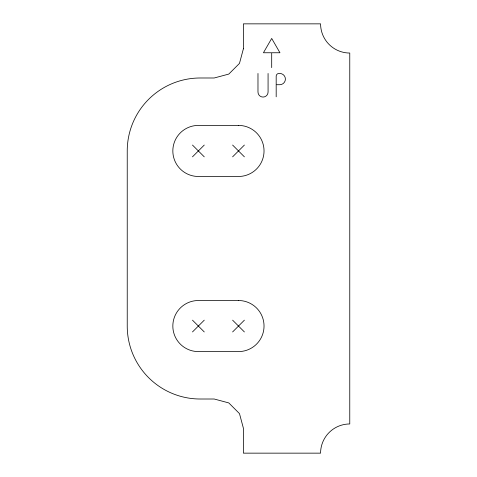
<?xml version="1.0" encoding="UTF-8"?>
<svg xmlns="http://www.w3.org/2000/svg" width="477" height="477" viewBox="0 0 477 477"><rect width="100%" height="100%" fill="white"/><g stroke="black" fill="none" stroke-linecap="round" stroke-linejoin="round"><path stroke-width="0.72" d="M192.481 156.838L204.263 145.056M232.609 156.838L244.391 145.056M192.481 331.944L204.263 320.162M232.609 331.944L244.391 320.162M271.109 52.756L263.429 52.756L271.693 38.44L279.957 52.756L271.693 52.756L271.693 67.627M276.767 84.715L279.778 84.715A5.629 5.629 0 0 0 285.401 79.087A5.629 5.629 0 0 0 279.778 73.464L278.92 73.464A2.737 2.737 0 0 0 276.183 76.201L276.183 96.813M232.609 145.056L244.391 156.838M192.481 145.056L204.263 156.838M232.609 320.162L244.391 331.944M192.481 320.162L204.263 331.944M268.074 73.464L268.074 92.013A5.05 5.05 0 0 1 263.03 97.064A5.05 5.05 0 0 1 257.979 92.013L257.979 73.464M243.389 48.803L239.478 63.393L228.799 74.078L214.203 77.99L200.197 77.99A72.963 72.963 0 0 0 127.234 150.947L127.234 326.053A72.963 72.963 0 0 0 200.197 399.01L214.203 399.01L228.799 402.922L239.478 413.607L243.389 428.197L243.389 453.15L320.58 453.15A29.186 29.186 0 0 1 349.766 423.964L349.766 53.036A29.186 29.186 0 0 1 320.58 23.85L243.389 23.85L243.389 48.803M238.5 125.409L198.372 125.409A25.537 25.537 0 0 0 172.835 150.947A25.537 25.537 0 0 0 198.372 176.484L238.5 176.484A25.537 25.537 0 0 0 264.037 150.947A25.537 25.537 0 0 0 238.5 125.409M238.5 300.516L198.372 300.516A25.537 25.537 0 0 0 172.835 326.053A25.537 25.537 0 0 0 198.372 351.591L238.5 351.591A25.537 25.537 0 0 0 264.037 326.053A25.537 25.537 0 0 0 238.5 300.516"/></g></svg>
